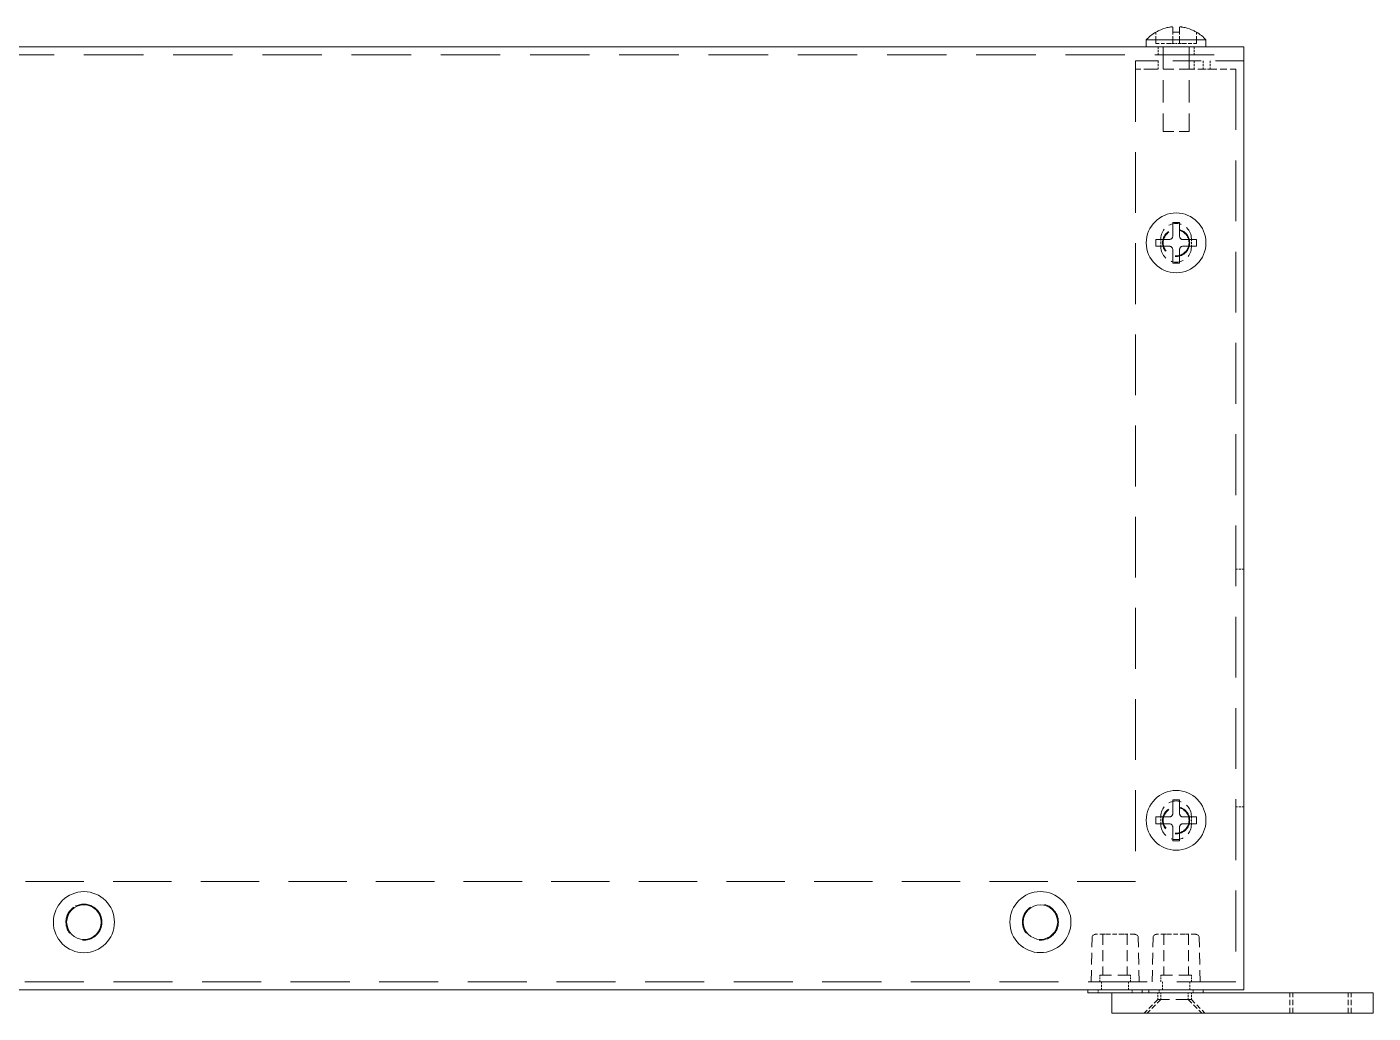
# Model space of a CAD drawing. Header units: millimetres. Extents: x 24 to 1656, y 24 to 1164.
# Drawn here: x 871.2 to 1069.7, y 409.7 to 555 of the extents above; entities that cross this region are included whole.
import ezdxf

# ---------------------------------------------------------------- set-up
doc = ezdxf.new("R2010")
doc.units = ezdxf.units.MM
doc.header["$LTSCALE"] = 4
doc.linetypes.add('HIDDEN', pattern=[9.525, 6.35, -3.175])
doc.layers.add('가는파선_A3', color=7, linetype='HIDDEN', lineweight=13, true_color=0x008000)
doc.layers.add('굵은실선_A3', color=7, linetype='Continuous', lineweight=18)

msp = doc.modelspace()

# ---------------------------------------------------------------- linework, layer by layer
at = {"layer": '가는파선_A3', "ltscale": 0.016785}
for p, q in [((1037.64, 552.57), (1037.64, 554.2)), ((1040.14, 552.57), (1040.14, 554.2)), ((1041.14, 552.57), (1041.14, 554.2)), ((1043.64, 552.57), (1043.64, 554.2))]:
    msp.add_line(p, q, dxfattribs=at)
at = {"layer": '가는파선_A3', "ltscale": 0.020567}
for p, q in [((1037.64, 552.57), (1039.64, 552.57)), ((1041.64, 552.57), (1043.64, 552.57))]:
    msp.add_line(p, q, dxfattribs=at)
at = {"layer": '가는파선_A3', "ltscale": 0.0123}
for p, q in [((1037.99, 552.07), (1037.99, 550.87)), ((1043.29, 552.07), (1043.29, 550.87)), ((1037.99, 549.97), (1037.99, 548.77)), ((1043.29, 549.97), (1043.29, 548.77)), ((1044.64, 549.97), (1044.64, 548.77)), ((1045.64, 549.97), (1045.64, 548.77)), ((1038.39, 522.57), (1038.39, 523.77)), ((1042.89, 523.77), (1042.89, 522.57)), ((1050.64, 475.06), (1049.44, 475.06)), ((1038.39, 437.47), (1038.39, 438.67)), ((1042.89, 438.67), (1042.89, 437.47)), ((1050.64, 440.07), (1049.44, 440.07)), ((1029.64, 413.07), (1029.64, 414.27)), ((1033.64, 413.07), (1033.64, 414.27)), ((1038.64, 413.07), (1038.64, 414.27)), ((1042.64, 413.07), (1042.64, 414.27))]:
    msp.add_line(p, q, dxfattribs=at)
at = {"layer": '가는파선_A3', "ltscale": 0.129067}
for p, q in [((1038.74, 552.07), (1038.74, 539.57)), ((1042.54, 552.07), (1042.54, 539.57))]:
    msp.add_line(p, q, dxfattribs=at)
at = {"layer": '가는파선_A3', "ltscale": 0.008016}
for p, q in [((1039.64, 552.57), (1040.14, 552.57)), ((1041.14, 552.57), (1041.64, 552.57))]:
    msp.add_line(p, q, dxfattribs=at)
at = {"layer": '가는파선_A3', "ltscale": 0.010233}
for p, q in [((1040.14, 552.57), (1041.14, 552.57)), ((1037.93, 411.67), (1037.93, 412.67)), ((1038.39, 411.67), (1038.39, 412.67)), ((1042.43, 411.67), (1042.43, 412.67)), ((1042.89, 411.67), (1042.89, 412.67))]:
    msp.add_line(p, q, dxfattribs=at)
at = {"layer": '가는파선_A3', "ltscale": 0.345245}
msp.add_line((708.64, 550.87), (1050.64, 550.87), dxfattribs=at)
at = {"layer": '가는파선_A3', "ltscale": 0.165234}
msp.add_line((1050.64, 549.97), (1034.64, 549.97), dxfattribs=at)
at = {"layer": '가는파선_A3', "ltscale": 0.352581}
msp.add_line((1034.64, 549.97), (1034.64, 429.07), dxfattribs=at)
at = {"layer": '가는파선_A3', "ltscale": 0.032363}
for p, q in [((1034.64, 548.77), (1036.64, 548.77)), ((1044.64, 548.77), (1042.64, 548.77))]:
    msp.add_line(p, q, dxfattribs=at)
at = {"layer": '가는파선_A3', "ltscale": 0.0619}
for p, q in [((1042.64, 548.77), (1036.64, 548.77)), ((1029.84, 421.27), (1029.84, 415.27)), ((1033.44, 421.27), (1033.44, 415.27)), ((1038.84, 421.27), (1038.84, 415.27)), ((1042.44, 421.27), (1042.44, 415.27))]:
    msp.add_line(p, q, dxfattribs=at)
at = {"layer": '가는파선_A3', "ltscale": 0.016132}
msp.add_line((1044.64, 548.77), (1045.64, 548.77), dxfattribs=at)
at = {"layer": '가는파선_A3', "ltscale": 0.039167}
msp.add_line((1045.64, 548.77), (1049.44, 548.77), dxfattribs=at)
at = {"layer": '가는파선_A3', "ltscale": 0.353018}
msp.add_line((1049.44, 548.77), (1049.44, 414.27), dxfattribs=at)
at = {"layer": '가는파선_A3', "ltscale": 0.06158}
msp.add_line((1038.74, 539.57), (1042.54, 539.57), dxfattribs=at)
at = {"layer": '가는파선_A3', "ltscale": 0.33902}
msp.add_line((1034.64, 429.07), (724.64, 429.07), dxfattribs=at)
at = {"layer": '가는파선_A3', "ltscale": 0.067185}
for p, q in [((1028.11, 414.27), (1028.24, 420.78)), ((1035.18, 414.27), (1035.05, 420.78)), ((1037.11, 414.27), (1037.24, 420.78)), ((1044.18, 414.27), (1044.05, 420.78))]:
    msp.add_line(p, q, dxfattribs=at)
at = {"layer": '가는파선_A3', "ltscale": 0.002587}
for p, q in [((1028.74, 421.27), (1028.8, 421.27)), ((1037.74, 421.27), (1037.8, 421.27))]:
    msp.add_line(p, q, dxfattribs=at)
at = {"layer": '가는파선_A3', "ltscale": 0.024755}
for p, q in [((1030, 421.27), (1028.8, 421.27)), ((1032.84, 421.27), (1030.43, 421.27)), ((1034.48, 421.27), (1033.27, 421.27)), ((1039, 421.27), (1037.8, 421.27)), ((1041.84, 421.27), (1039.43, 421.27)), ((1043.48, 421.27), (1042.27, 421.27))]:
    msp.add_line(p, q, dxfattribs=at)
at = {"layer": '가는파선_A3', "ltscale": 0.00531}
for p, q in [((1030, 421.27), (1030.43, 421.27)), ((1032.84, 421.27), (1033.27, 421.27)), ((1039, 421.27), (1039.43, 421.27)), ((1041.84, 421.27), (1042.27, 421.27))]:
    msp.add_line(p, q, dxfattribs=at)
at = {"layer": '가는파선_A3', "ltscale": 0.002623}
for p, q in [((1034.48, 421.27), (1034.55, 421.27)), ((1043.48, 421.27), (1043.55, 421.27))]:
    msp.add_line(p, q, dxfattribs=at)
at = {"layer": '가는파선_A3', "ltscale": 0.073622}
for p, q in [((1033.91, 415.27), (1029.37, 415.27)), ((1042.91, 415.27), (1038.37, 415.27))]:
    msp.add_line(p, q, dxfattribs=at)
at = {"layer": '가는파선_A3', "ltscale": 0.010235}
for p, q in [((1029.39, 414.27), (1029.37, 415.27)), ((1033.9, 414.27), (1033.91, 415.27)), ((1038.39, 414.27), (1038.37, 415.27)), ((1042.9, 414.27), (1042.91, 415.27))]:
    msp.add_line(p, q, dxfattribs=at)
at = {"layer": '가는파선_A3', "ltscale": 0.342823}
msp.add_line((1049.44, 414.27), (709.84, 414.27), dxfattribs=at)
at = {"layer": '가는파선_A3', "ltscale": 0.004033}
for p, q in [((1029.14, 412.67), (1029.14, 413.07)), ((1034.14, 412.67), (1034.14, 413.07)), ((1038.14, 412.67), (1038.14, 413.07)), ((1043.14, 412.67), (1043.14, 413.07))]:
    msp.add_line(p, q, dxfattribs=at)
at = {"layer": '가는파선_A3', "ltscale": 0.029127}
for p, q in [((1037.93, 411.67), (1035.93, 409.67)), ((1038.39, 411.67), (1036.39, 409.67)), ((1042.43, 411.67), (1044.43, 409.67)), ((1042.89, 411.67), (1044.89, 409.67))]:
    msp.add_line(p, q, dxfattribs=at)
at = {"layer": '가는파선_A3', "ltscale": 0.072942}
msp.add_line((1042.43, 411.67), (1037.93, 411.67), dxfattribs=at)
at = {"layer": '가는파선_A3', "ltscale": 0.01502}
msp.add_line((1042.89, 411.67), (1042.43, 411.67), dxfattribs=at)
at = {"layer": '가는파선_A3', "ltscale": 0.0309}
for p, q in [((1057.4, 409.67), (1057.4, 412.67)), ((1057.83, 409.67), (1057.83, 412.67)), ((1066, 409.67), (1066, 412.67)), ((1066.43, 409.67), (1066.43, 412.67))]:
    msp.add_line(p, q, dxfattribs=at)
at = {"layer": '가는파선_A3', "ltscale": 0.129753}
for centre in [(1040.64, 523.17), (1040.64, 438.07)]:
    msp.add_circle(centre, 2, dxfattribs=at)
at = {"layer": '가는파선_A3', "ltscale": 0.12326}
for centre in [(1040.64, 523.17), (1040.64, 438.07)]:
    msp.add_circle(centre, 1.9, dxfattribs=at)
at = {"layer": '가는파선_A3', "ltscale": 0.171955}
for centre in [(879.64, 423.06), (1020.64, 423.07)]:
    msp.add_circle(centre, 2.65, dxfattribs=at)
at = {"layer": '가는파선_A3', "ltscale": 0.072942}
for centre, start, end in [((1040.64, 523.77), 0, 180), ((1040.64, 522.57), 180, 0), ((1040.64, 438.67), 0, 180), ((1040.64, 437.47), 180, 0)]:
    msp.add_arc(centre, 2.25, start, end, dxfattribs=at)
at = {"layer": '가는파선_A3', "ltscale": 0.085971}
msp.add_arc((879.64, 423.07), 2.65, 359.9545, 180.0455, dxfattribs=at)
at = {"layer": '가는파선_A3'}
for centre, major_axis, start_param, end_param in [((1029.24, 420.77), (-1, 0.01), 6.283185, 6.283359), ((1034.05, 420.77), (1, 0.01), 6.283012, 6.283186), ((1038.24, 420.77), (-1, 0.01), 6.283185, 6.283359), ((1043.05, 420.77), (1, 0.01), 6.283012, 6.283186)]:
    msp.add_ellipse(centre, major_axis=major_axis, ratio=0.000036, start_param=start_param, end_param=end_param, dxfattribs=at)
at = {"layer": '가는파선_A3', "ltscale": 0.007879}
for points, knots in [([(1028.24, 420.78), (1028.24, 420.83), (1028.25, 420.88), (1028.29, 420.98), (1028.31, 421.03), (1028.36, 421.1), (1028.39, 421.12), (1028.46, 421.18), (1028.5, 421.21), (1028.6, 421.25), (1028.65, 421.26), (1028.72, 421.27), (1028.73, 421.27), (1028.74, 421.27)], [0, 0, 0, 0, 0.01540563, 0.01540563, 0.03117967, 0.03117967, 0.04216803, 0.04216803, 0.05775107, 0.05775107, 0.07378841, 0.07378841, 0.07693528, 0.07693528, 0.07693528, 0.07693528]), ([(1034.55, 421.27), (1034.6, 421.27), (1034.65, 421.26), (1034.75, 421.23), (1034.8, 421.2), (1034.88, 421.14), (1034.92, 421.1), (1034.98, 421.01), (1035.01, 420.97), (1035.04, 420.87), (1035.04, 420.82), (1035.05, 420.78)], [0, 0, 0, 0, 0.01536349, 0.01536349, 0.03108109, 0.03108109, 0.04729126, 0.04729126, 0.06279816, 0.06279816, 0.07690703, 0.07690703, 0.07690703, 0.07690703]), ([(1037.24, 420.78), (1037.24, 420.83), (1037.25, 420.88), (1037.29, 420.98), (1037.31, 421.03), (1037.36, 421.1), (1037.39, 421.12), (1037.46, 421.18), (1037.5, 421.21), (1037.6, 421.25), (1037.65, 421.26), (1037.72, 421.27), (1037.73, 421.27), (1037.74, 421.27)], [0, 0, 0, 0, 0.01540497, 0.01540497, 0.03117835, 0.03117835, 0.04218155, 0.04218155, 0.05776517, 0.05776517, 0.0738037, 0.0738037, 0.07693493, 0.07693493, 0.07693493, 0.07693493]), ([(1043.55, 421.27), (1043.6, 421.27), (1043.65, 421.26), (1043.75, 421.23), (1043.8, 421.2), (1043.88, 421.14), (1043.92, 421.1), (1043.98, 421.01), (1044.01, 420.97), (1044.04, 420.87), (1044.04, 420.82), (1044.05, 420.78)], [0, 0, 0, 0, 0.01536277, 0.01536277, 0.03107972, 0.03107972, 0.04729006, 0.04729006, 0.06279775, 0.06279775, 0.0769068, 0.0769068, 0.0769068, 0.0769068])]:
    msp.add_open_spline(points, degree=3, knots=knots, dxfattribs=at)
at = {"layer": '굵은실선_A3'}
for p, q in [((1037.64, 554.23), (1037.64, 554.2)), ((1040.14, 554.2), (1040.14, 554.95)), ((1041.14, 554.95), (1041.14, 554.2)), ((1043.64, 554.23), (1043.64, 554.2)), ((708.64, 552.07), (1050.64, 552.07)), ((1036.24, 553.07), (1045.04, 553.07)), ((1036.24, 553.07), (1036.24, 552.07)), ((1045.04, 553.07), (1045.04, 552.07)), ((1050.64, 550.87), (1050.64, 552.07)), ((1050.64, 550.87), (1050.64, 413.07)), ((1040.14, 524.17), (1040.14, 526.17)), ((1040.14, 526.17), (1041.14, 526.17)), ((1041.14, 526.17), (1041.14, 524.17)), ((1037.64, 523.67), (1037.64, 522.67)), ((1037.64, 523.67), (1039.64, 523.67)), ((1039.64, 522.67), (1037.64, 522.67)), ((1040.14, 520.17), (1040.14, 522.17)), ((1041.14, 522.17), (1041.14, 520.17)), ((1041.64, 523.67), (1043.64, 523.67)), ((1043.64, 522.67), (1041.64, 522.67)), ((1043.64, 523.67), (1043.64, 522.67)), ((1041.14, 520.17), (1040.14, 520.17)), ((1040.14, 439.07), (1040.14, 441.07)), ((1040.14, 441.07), (1041.14, 441.07)), ((1041.14, 441.07), (1041.14, 439.07)), ((1037.64, 438.57), (1037.64, 437.57)), ((1037.64, 438.57), (1039.64, 438.57)), ((1041.64, 438.57), (1043.64, 438.57)), ((1043.64, 438.57), (1043.64, 437.57)), ((1039.64, 437.57), (1037.64, 437.57)), ((1040.14, 435.07), (1040.14, 437.07)), ((1041.14, 437.07), (1041.14, 435.07)), ((1043.64, 437.57), (1041.64, 437.57)), ((1041.14, 435.07), (1040.14, 435.07)), ((708.64, 413.07), (1050.64, 413.07)), ((1027.64, 412.67), (1027.64, 413.07)), ((1035.65, 412.67), (1035.65, 413.07)), ((1036.64, 412.67), (1036.64, 413.07)), ((1044.65, 412.67), (1044.65, 413.07)), ((1027.77, 412.67), (1027.64, 412.67)), ((1027.77, 412.67), (1029.26, 412.67)), ((1030.13, 412.67), (1029.26, 412.67)), ((1030.13, 412.67), (1031.14, 412.67)), ((1035.13, 412.67), (1031.14, 412.67)), ((1031.14, 409.67), (1031.14, 412.67)), ((1035.13, 412.67), (1061.13, 412.67)), ((1069.16, 412.67), (1061.13, 412.67)), ((1069.16, 412.67), (1069.67, 412.67)), ((1069.67, 412.67), (1069.67, 412.67)), ((1069.67, 409.67), (1069.67, 412.67)), ((1035.13, 409.67), (1031.14, 409.67)), ((1035.13, 409.67), (1061.13, 409.67)), ((1069.16, 409.67), (1061.13, 409.67)), ((1069.16, 409.67), (1069.67, 409.67)), ((1069.67, 409.67), (1069.67, 409.67))]:
    msp.add_line(p, q, dxfattribs=at)
for centre, radius in [((1040.64, 523.17), 4.4), ((1040.64, 438.07), 4.4), ((879.64, 423.06), 4.5), ((1020.64, 423.07), 4.5), ((879.64, 423.06), 2.54), ((1020.64, 423.07), 2.54)]:
    msp.add_circle(centre, radius, dxfattribs=at)
for centre, start, end in [((1040.69, 549.12), 120.8359, 138.4036), ((1040.59, 549.12), 41.5964, 59.1641)]:
    msp.add_arc(centre, 5.95, start, end, dxfattribs=at)
for points, knots in [([(1039.64, 554.95), (1039.54, 554.93), (1039.44, 554.91), (1038.9, 554.79), (1038.47, 554.63), (1037.95, 554.38), (1037.8, 554.29), (1037.64, 554.2)], [0.0957398, 0.0957398, 0.0957398, 0.0957398, 0.1243697, 0.1243697, 0.2487394, 0.2487394, 0.2988934, 0.2988934, 0.2988934, 0.2988934]), ([(1039.64, 554.95), (1039.67, 554.96), (1039.69, 554.96), (1039.76, 554.97), (1039.81, 554.98), (1039.88, 554.98), (1039.91, 554.99), (1039.96, 554.99), (1039.99, 554.99), (1040.03, 554.99), (1040.05, 554.99), (1040.09, 554.98), (1040.11, 554.98), (1040.13, 554.97), (1040.14, 554.96), (1040.14, 554.95), (1040.14, 554.95), (1040.14, 554.95)], [-0.1994332, -0.1994332, -0.1994332, -0.1994332, -0.19164586, -0.19164586, -0.17799426, -0.17799426, -0.16750014, -0.16750014, -0.1579054, -0.1579054, -0.14809949, -0.14809949, -0.13671142, -0.13671142, -0.12083143, -0.12083143, -0.12032463, -0.12032463, -0.12032463, -0.12032463]), ([(1041.14, 554.2), (1040.97, 554.22), (1040.8, 554.23), (1040.64, 554.23), (1040.48, 554.23), (1040.31, 554.22), (1040.14, 554.2)], [2.96480732, 2.96480732, 2.96480732, 2.96480732, 3.01310833, 3.01310833, 3.01310833, 3.06140934, 3.06140934, 3.06140934, 3.06140934]), ([(1041.14, 554.95), (1041.14, 554.96), (1041.14, 554.96), (1041.16, 554.97), (1041.17, 554.98), (1041.2, 554.98), (1041.22, 554.99), (1041.26, 554.99), (1041.28, 554.99), (1041.33, 554.99), (1041.35, 554.99), (1041.41, 554.98), (1041.45, 554.98), (1041.53, 554.97), (1041.59, 554.96), (1041.64, 554.95), (1041.64, 554.95), (1041.64, 554.95)], [-0.1994332, -0.1994332, -0.1994332, -0.1994332, -0.19164586, -0.19164586, -0.17799426, -0.17799426, -0.16750014, -0.16750014, -0.1579054, -0.1579054, -0.14809949, -0.14809949, -0.13671142, -0.13671142, -0.12083143, -0.12083143, -0.12032463, -0.12032463, -0.12032463, -0.12032463]), ([(1043.64, 554.2), (1043.49, 554.29), (1043.34, 554.38), (1042.81, 554.63), (1042.39, 554.79), (1041.85, 554.91), (1041.74, 554.93), (1041.64, 554.95)], [3.1951461, 3.1951461, 3.1951461, 3.1951461, 3.2453001, 3.2453001, 3.3696698, 3.3696698, 3.3982997, 3.3982997, 3.3982997, 3.3982997]), ([(1040.14, 524.17), (1040.14, 524.14), (1040.14, 524.12), (1040.13, 524.05), (1040.12, 524), (1040.08, 523.93), (1040.07, 523.9), (1040.03, 523.84), (1040.01, 523.82), (1039.96, 523.78), (1039.93, 523.76), (1039.87, 523.72), (1039.84, 523.7), (1039.75, 523.68), (1039.7, 523.67), (1039.65, 523.67), (1039.64, 523.67), (1039.64, 523.67)], [-0.1994332, -0.1994332, -0.1994332, -0.1994332, -0.19164586, -0.19164586, -0.17799426, -0.17799426, -0.16750014, -0.16750014, -0.1579054, -0.1579054, -0.14809949, -0.14809949, -0.13671142, -0.13671142, -0.12083143, -0.12083143, -0.12032463, -0.12032463, -0.12032463, -0.12032463]), ([(1041.64, 523.67), (1041.62, 523.67), (1041.59, 523.67), (1041.52, 523.68), (1041.48, 523.69), (1041.41, 523.73), (1041.38, 523.74), (1041.32, 523.78), (1041.3, 523.8), (1041.25, 523.85), (1041.23, 523.88), (1041.2, 523.94), (1041.18, 523.97), (1041.15, 524.06), (1041.14, 524.11), (1041.14, 524.16), (1041.14, 524.16), (1041.14, 524.17)], [-0.1994332, -0.1994332, -0.1994332, -0.1994332, -0.19164586, -0.19164586, -0.17799426, -0.17799426, -0.16750014, -0.16750014, -0.1579054, -0.1579054, -0.14809949, -0.14809949, -0.13671142, -0.13671142, -0.12083143, -0.12083143, -0.12032463, -0.12032463, -0.12032463, -0.12032463]), ([(1039.64, 522.67), (1039.67, 522.67), (1039.69, 522.66), (1039.76, 522.65), (1039.81, 522.64), (1039.88, 522.61), (1039.91, 522.59), (1039.96, 522.55), (1039.99, 522.53), (1040.03, 522.48), (1040.05, 522.46), (1040.09, 522.4), (1040.11, 522.36), (1040.13, 522.28), (1040.14, 522.22), (1040.14, 522.17), (1040.14, 522.17), (1040.14, 522.17)], [-0.1994332, -0.1994332, -0.1994332, -0.1994332, -0.19164586, -0.19164586, -0.17799426, -0.17799426, -0.16750014, -0.16750014, -0.1579054, -0.1579054, -0.14809949, -0.14809949, -0.13671142, -0.13671142, -0.12083143, -0.12083143, -0.12032463, -0.12032463, -0.12032463, -0.12032463]), ([(1041.14, 522.17), (1041.14, 522.19), (1041.14, 522.22), (1041.16, 522.29), (1041.17, 522.33), (1041.2, 522.4), (1041.22, 522.43), (1041.26, 522.49), (1041.28, 522.51), (1041.33, 522.56), (1041.35, 522.58), (1041.41, 522.61), (1041.45, 522.63), (1041.53, 522.66), (1041.59, 522.67), (1041.64, 522.67), (1041.64, 522.67), (1041.64, 522.67)], [-0.1994332, -0.1994332, -0.1994332, -0.1994332, -0.19164586, -0.19164586, -0.17799426, -0.17799426, -0.16750014, -0.16750014, -0.1579054, -0.1579054, -0.14809949, -0.14809949, -0.13671142, -0.13671142, -0.12083143, -0.12083143, -0.12032463, -0.12032463, -0.12032463, -0.12032463]), ([(1040.14, 439.07), (1040.14, 439.04), (1040.14, 439.02), (1040.13, 438.95), (1040.12, 438.9), (1040.08, 438.83), (1040.07, 438.8), (1040.03, 438.74), (1040.01, 438.72), (1039.96, 438.68), (1039.93, 438.66), (1039.87, 438.62), (1039.84, 438.6), (1039.75, 438.58), (1039.7, 438.57), (1039.65, 438.57), (1039.64, 438.57), (1039.64, 438.57)], [-0.1994332, -0.1994332, -0.1994332, -0.1994332, -0.19164586, -0.19164586, -0.17799426, -0.17799426, -0.16750014, -0.16750014, -0.1579054, -0.1579054, -0.14809949, -0.14809949, -0.13671142, -0.13671142, -0.12083143, -0.12083143, -0.12032463, -0.12032463, -0.12032463, -0.12032463]), ([(1041.64, 438.57), (1041.62, 438.57), (1041.59, 438.57), (1041.52, 438.58), (1041.48, 438.59), (1041.41, 438.63), (1041.38, 438.64), (1041.32, 438.68), (1041.3, 438.7), (1041.25, 438.75), (1041.23, 438.78), (1041.2, 438.84), (1041.18, 438.87), (1041.15, 438.96), (1041.14, 439.01), (1041.14, 439.06), (1041.14, 439.06), (1041.14, 439.07)], [-0.1994332, -0.1994332, -0.1994332, -0.1994332, -0.19164586, -0.19164586, -0.17799426, -0.17799426, -0.16750014, -0.16750014, -0.1579054, -0.1579054, -0.14809949, -0.14809949, -0.13671142, -0.13671142, -0.12083143, -0.12083143, -0.12032463, -0.12032463, -0.12032463, -0.12032463]), ([(1039.64, 437.57), (1039.67, 437.57), (1039.69, 437.56), (1039.76, 437.55), (1039.81, 437.54), (1039.88, 437.51), (1039.91, 437.49), (1039.96, 437.45), (1039.99, 437.43), (1040.03, 437.38), (1040.05, 437.36), (1040.09, 437.3), (1040.11, 437.26), (1040.13, 437.18), (1040.14, 437.12), (1040.14, 437.07), (1040.14, 437.07), (1040.14, 437.07)], [-0.1994332, -0.1994332, -0.1994332, -0.1994332, -0.19164586, -0.19164586, -0.17799426, -0.17799426, -0.16750014, -0.16750014, -0.1579054, -0.1579054, -0.14809949, -0.14809949, -0.13671142, -0.13671142, -0.12083143, -0.12083143, -0.12032463, -0.12032463, -0.12032463, -0.12032463]), ([(1041.14, 437.07), (1041.14, 437.09), (1041.14, 437.12), (1041.16, 437.19), (1041.17, 437.23), (1041.2, 437.3), (1041.22, 437.33), (1041.26, 437.39), (1041.28, 437.41), (1041.33, 437.46), (1041.35, 437.48), (1041.41, 437.51), (1041.45, 437.53), (1041.53, 437.56), (1041.59, 437.57), (1041.64, 437.57), (1041.64, 437.57), (1041.64, 437.57)], [-0.1994332, -0.1994332, -0.1994332, -0.1994332, -0.19164586, -0.19164586, -0.17799426, -0.17799426, -0.16750014, -0.16750014, -0.1579054, -0.1579054, -0.14809949, -0.14809949, -0.13671142, -0.13671142, -0.12083143, -0.12083143, -0.12032463, -0.12032463, -0.12032463, -0.12032463])]:
    msp.add_open_spline(points, degree=3, knots=knots, dxfattribs=at)

doc.saveas('drawing.dxf')
